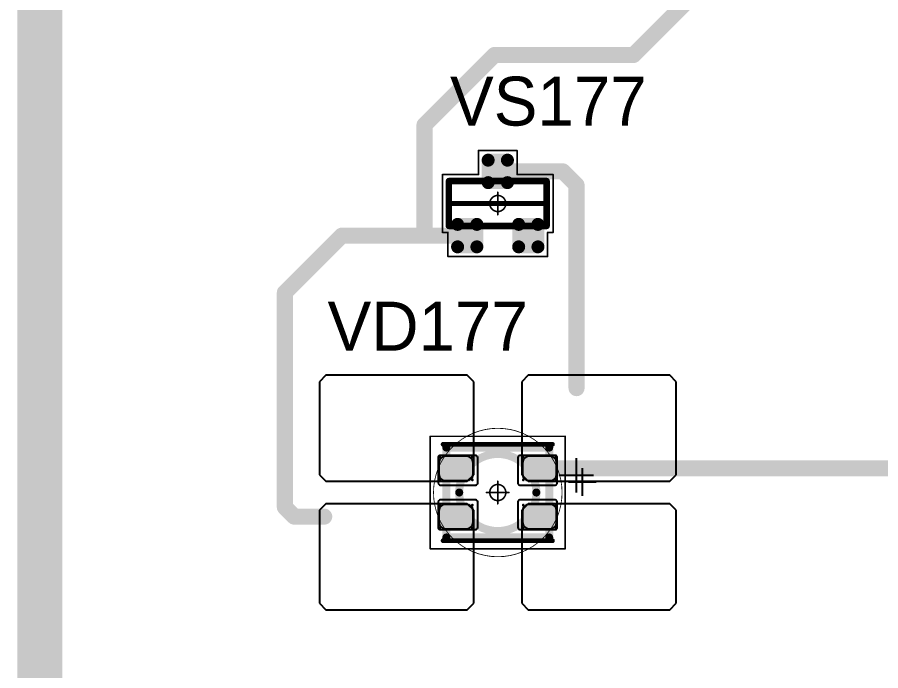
# Model space of a CAD drawing. Header units: millimetres. Extents: x 0 to 400, y 0 to 511.
# Drawn here: x 325.05 to 351.91, y 295.95 to 316.3 of the extents above; entities that cross this region are included whole.
import ezdxf

# ---------------------------------------------------------------- set-up
doc = ezdxf.new("R2010")
doc.units = ezdxf.units.MM
for name, color, linetype in [('Mechanical13', 56, 'Continuous'), ('Mechanical15', 56, 'Continuous'), ('Mechanical2', 216, 'Continuous'), ('TopLayer', 1, 'Continuous'), ('TopOverlay', 2, 'Continuous'), ('TopPaste', 8, 'Continuous'), ('TopSolder', 216, 'Continuous')]:
    doc.layers.add(name, color=color, linetype=linetype)

# ---------------------------------------------------------------- blocks, each defined once
blk = doc.blocks.new('SOT23_420')
at = {"layer": 'Mechanical13', "const_width": 0.2}
for points in [[(-0.7, 1.52), (0.7, 1.52)], [(-0.7, 1.52), (-0.7, -1.52)], [(0.7, 1.52), (0.7, -1.52)], [(-0.7, -1.52), (0.7, -1.52)]]:
    blk.add_lwpolyline(points, dxfattribs=at)
at = {"layer": 'Mechanical13', "const_width": 0.1}
for points in [[(-0.75, 1.52, 1), (-0.65, 1.52, 1)], [(-0.75, 1.52, 1), (-0.65, 1.52, 1)], [(0.65, 1.52, 1), (0.75, 1.52, 1)], [(0.65, 1.52, 1), (0.75, 1.52, 1)], [(-0.75, -1.52, 1), (-0.65, -1.52, 1)], [(-0.75, -1.52, 1), (-0.65, -1.52, 1)], [(0.65, -1.52, 1), (0.75, -1.52, 1)], [(0.65, -1.52, 1), (0.75, -1.52, 1)]]:
    blk.add_lwpolyline(points, format="xyb", close=True, dxfattribs=at)
at = {"layer": 'Mechanical15', "const_width": 0.05}
for points in [[(-0.9, 1.72), (-0.9, 1.55)], [(-0.9, 1.72), (0.9, 1.72)], [(0.9, 1.72), (0.9, 0.6)], [(-1.65, 1.55), (-1.65, -1.55)], [(-1.65, 1.55), (-0.9, 1.55)], [(0.9, 0.6), (1.65, 0.6)], [(1.65, 0.6), (1.65, -0.6)], [(0, 0.35), (0, -0.35)], [(-0.35, 0), (0.35, 0)], [(0.9, -0.6), (1.65, -0.6)], [(0.9, -0.6), (0.9, -1.72)], [(-1.65, -1.55), (-0.9, -1.55)], [(-0.9, -1.55), (-0.9, -1.72)], [(-0.9, -1.72), (0.9, -1.72)]]:
    blk.add_lwpolyline(points, dxfattribs=at)
at = {"layer": 'Mechanical15'}
for points, const_width in [([(-0.913, 1.72, 1), (-0.888, 1.72, 1)], 0.025), ([(-0.913, 1.72, 1), (-0.888, 1.72, 1)], 0.025), ([(0.888, 1.72, 1), (0.913, 1.72, 1)], 0.025), ([(0.888, 1.72, 1), (0.913, 1.72, 1)], 0.025), ([(-1.662, 1.55, 1), (-1.637, 1.55, 1)], 0.025), ([(-1.662, 1.55, 1), (-1.637, 1.55, 1)], 0.025), ([(-0.913, 1.55, 1), (-0.888, 1.55, 1)], 0.025), ([(-0.913, 1.55, 1), (-0.888, 1.55, 1)], 0.025), ([(0.888, 0.6, 1), (0.913, 0.6, 1)], 0.025), ([(0.888, 0.6, 1), (0.913, 0.6, 1)], 0.025), ([(1.637, 0.6, 1), (1.662, 0.6, 1)], 0.025), ([(1.637, 0.6, 1), (1.662, 0.6, 1)], 0.025), ([(0.25, 0, 1), (-0.25, 0, 1)], 0.05), ([(-0.012, 0.35, 1), (0.012, 0.35, 1)], 0.025), ([(-0.362, 0, 1), (-0.337, 0, 1)], 0.025), ([(-0.262, 0, 1), (-0.238, 0, 1)], 0.025), ([(0.238, 0, 1), (0.262, 0, 1)], 0.025), ([(0.337, 0, 1), (0.362, 0, 1)], 0.025), ([(-0.012, -0.35, 1), (0.012, -0.35, 1)], 0.025), ([(0.888, -0.6, 1), (0.913, -0.6, 1)], 0.025), ([(0.888, -0.6, 1), (0.913, -0.6, 1)], 0.025), ([(1.637, -0.6, 1), (1.662, -0.6, 1)], 0.025), ([(1.637, -0.6, 1), (1.662, -0.6, 1)], 0.025), ([(-1.662, -1.55, 1), (-1.637, -1.55, 1)], 0.025), ([(-1.662, -1.55, 1), (-1.637, -1.55, 1)], 0.025), ([(-0.913, -1.55, 1), (-0.888, -1.55, 1)], 0.025), ([(-0.913, -1.55, 1), (-0.888, -1.55, 1)], 0.025), ([(-0.913, -1.72, 1), (-0.888, -1.72, 1)], 0.025), ([(-0.913, -1.72, 1), (-0.888, -1.72, 1)], 0.025), ([(0.888, -1.72, 1), (0.913, -1.72, 1)], 0.025), ([(0.888, -1.72, 1), (0.913, -1.72, 1)], 0.025)]:
    blk.add_lwpolyline(points, format="xyb", close=True, dxfattribs=dict(at, const_width=const_width))
at = {"layer": 'TopLayer', "const_width": 0.1}
for points in [[(-1.4, 1.25, 1), (-1.3, 1.25, 1)], [(-0.7, 1.25, 1), (-0.6, 1.25, 1)], [(-1.4, 0.65, 1), (-1.3, 0.65, 1)], [(-0.7, 0.65, 1), (-0.6, 0.65, 1)], [(0.6, 0.3, 1), (0.7, 0.3, 1)], [(1.3, 0.3, 1), (1.4, 0.3, 1)], [(0.6, -0.3, 1), (0.7, -0.3, 1)], [(1.3, -0.3, 1), (1.4, -0.3, 1)], [(-1.4, -0.65, 1), (-1.3, -0.65, 1)], [(-0.7, -0.65, 1), (-0.6, -0.65, 1)], [(-1.4, -1.25, 1), (-1.3, -1.25, 1)], [(-0.7, -1.25, 1), (-0.6, -1.25, 1)]]:
    blk.add_lwpolyline(points, format="xyb", close=True, dxfattribs=at)
at = {"layer": 'TopLayer'}
for points in [[(-1.35, 1.35), (-1.35, 0.55), (-0.65, 1.35), (-0.65, 0.55)], [(-1.45, 1.25), (-1.45, 0.65), (-0.55, 1.25), (-0.55, 0.65)], [(0.55, 0.3), (0.55, -0.3), (1.45, 0.3), (1.45, -0.3)], [(0.65, 0.4), (0.65, -0.4), (1.35, 0.4), (1.35, -0.4)], [(-1.45, -0.65), (-1.45, -1.25), (-0.55, -0.65), (-0.55, -1.25)], [(-1.35, -0.55), (-1.35, -1.35), (-0.65, -0.55), (-0.65, -1.35)]]:
    blk.add_solid(points, dxfattribs=at)
at = {"layer": 'TopOverlay', "const_width": 0.15}
blk.add_lwpolyline([(0, 1.5), (0, -1.5)], dxfattribs=at)
at = {"layer": 'TopOverlay', "const_width": 0.075}
for points in [[(-0.038, 1.5, 1), (0.038, 1.5, 1)], [(-0.038, -1.5, 1), (0.038, -1.5, 1)]]:
    blk.add_lwpolyline(points, format="xyb", close=True, dxfattribs=at)
at = {"layer": 'TopPaste', "const_width": 0.075}
for points in [[(-1.387, 1.25, 1), (-1.313, 1.25, 1)], [(-0.687, 1.25, 1), (-0.613, 1.25, 1)], [(-1.387, 0.65, 1), (-1.313, 0.65, 1)], [(-0.687, 0.65, 1), (-0.613, 0.65, 1)], [(0.613, 0.3, 1), (0.687, 0.3, 1)], [(1.313, 0.3, 1), (1.387, 0.3, 1)], [(0.613, -0.3, 1), (0.687, -0.3, 1)], [(1.313, -0.3, 1), (1.387, -0.3, 1)], [(-1.387, -0.65, 1), (-1.313, -0.65, 1)], [(-0.687, -0.65, 1), (-0.613, -0.65, 1)], [(-1.387, -1.25, 1), (-1.313, -1.25, 1)], [(-0.687, -1.25, 1), (-0.613, -1.25, 1)]]:
    blk.add_lwpolyline(points, format="xyb", close=True, dxfattribs=at)
at = {"layer": 'TopPaste'}
for points in [[(-1.425, 1.25), (-1.425, 0.65), (-0.575, 1.25), (-0.575, 0.65)], [(-1.35, 1.325), (-1.35, 0.575), (-0.65, 1.325), (-0.65, 0.575)], [(0.575, 0.3), (0.575, -0.3), (1.425, 0.3), (1.425, -0.3)], [(0.65, 0.375), (0.65, -0.375), (1.35, 0.375), (1.35, -0.375)], [(-1.425, -0.65), (-1.425, -1.25), (-0.575, -0.65), (-0.575, -1.25)], [(-1.35, -0.575), (-1.35, -1.325), (-0.65, -0.575), (-0.65, -1.325)]]:
    blk.add_solid(points, dxfattribs=at)
at = {"layer": 'TopSolder', "const_width": 0.202}
for points in [[(-1.451, 1.25, 1), (-1.249, 1.25, 1)], [(-0.751, 1.25, 1), (-0.549, 1.25, 1)], [(-1.451, 0.65, 1), (-1.249, 0.65, 1)], [(-0.751, 0.65, 1), (-0.549, 0.65, 1)], [(0.549, 0.3, 1), (0.751, 0.3, 1)], [(1.249, 0.3, 1), (1.451, 0.3, 1)], [(0.549, -0.3, 1), (0.751, -0.3, 1)], [(1.249, -0.3, 1), (1.451, -0.3, 1)], [(-1.451, -0.65, 1), (-1.249, -0.65, 1)], [(-0.751, -0.65, 1), (-0.549, -0.65, 1)], [(-1.451, -1.25, 1), (-1.249, -1.25, 1)], [(-0.751, -1.25, 1), (-0.549, -1.25, 1)]]:
    blk.add_lwpolyline(points, format="xyb", close=True, dxfattribs=at)
at = {"layer": 'TopSolder'}
for points in [[(-1.35, 1.452), (-1.35, 0.448), (-0.65, 1.452), (-0.65, 0.448)], [(-1.552, 1.25), (-1.552, 0.65), (-0.448, 1.25), (-0.448, 0.65)], [(0.448, 0.3), (0.448, -0.3), (1.552, 0.3), (1.552, -0.3)], [(0.65, 0.502), (0.65, -0.502), (1.35, 0.502), (1.35, -0.502)], [(-1.35, -0.448), (-1.35, -1.452), (-0.65, -0.448), (-0.65, -1.452)], [(-1.552, -0.65), (-1.552, -1.25), (-0.448, -0.65), (-0.448, -1.25)]]:
    blk.add_solid(points, dxfattribs=at)
blk = doc.blocks.new('E65F_624')
at = {"layer": 'Mechanical13'}
for p, q in [((2.441, 1.071), (2.441, 0)), ((1.905, 0.536), (2.976, 0.536))]:
    blk.add_line(p, q, dxfattribs=at)
at = {"layer": 'Mechanical13', "const_width": 0.25}
for points in [[(-1.6, -1.4), (-1.6, 1.4)], [(-1.6, 1.4), (1.6, 1.4)], [(1.6, -1.4), (1.6, 1.4)], [(-1.6, -1.4), (1.6, -1.4)]]:
    blk.add_lwpolyline(points, dxfattribs=at)
at = {"layer": 'Mechanical13'}
for points, const_width in [([(-1.663, 1.4, 1), (-1.538, 1.4, 1)], 0.125), ([(-1.663, 1.4, 1), (-1.538, 1.4, 1)], 0.125), ([(1.537, 1.4, 1), (1.662, 1.4, 1)], 0.125), ([(1.537, 1.4, 1), (1.662, 1.4, 1)], 0.125), ([(1.2, 0, 1), (-1.2, 0, 1)], 0.25), ([(-1.263, 0, 1), (-1.138, 0, 1)], 0.125), ([(1.137, 0, 1), (1.262, 0, 1)], 0.125), ([(-1.663, -1.4, 1), (-1.538, -1.4, 1)], 0.125), ([(-1.663, -1.4, 1), (-1.538, -1.4, 1)], 0.125), ([(1.537, -1.4, 1), (1.662, -1.4, 1)], 0.125), ([(1.537, -1.4, 1), (1.662, -1.4, 1)], 0.125)]:
    blk.add_lwpolyline(points, format="xyb", close=True, dxfattribs=dict(at, const_width=const_width))
at = {"layer": 'Mechanical15', "const_width": 0.05}
for points in [[(-2.1, 1.75), (2.1, 1.75)], [(-2.1, -1.75), (-2.1, 1.75)], [(2.1, -1.75), (2.1, 1.75)], [(0, -0.35), (0, 0.35)], [(0, -0.35), (0, 0.35)], [(-0.35, 0), (0.35, 0)], [(-0.35, 0), (0.35, 0)], [(-2.1, -1.75), (2.1, -1.75)]]:
    blk.add_lwpolyline(points, dxfattribs=at)
at = {"layer": 'Mechanical15'}
for points, const_width in [([(-2.113, 1.75, 1), (-2.088, 1.75, 1)], 0.025), ([(-2.113, 1.75, 1), (-2.088, 1.75, 1)], 0.025), ([(2.087, 1.75, 1), (2.112, 1.75, 1)], 0.025), ([(2.087, 1.75, 1), (2.112, 1.75, 1)], 0.025), ([(0.25, 0, 1), (-0.25, 0, 1)], 0.05), ([(0.25, 0, 1), (-0.25, 0, 1)], 0.05), ([(-0.013, 0.35, 1), (0.012, 0.35, 1)], 0.025), ([(-0.013, 0.35, 1), (0.012, 0.35, 1)], 0.025), ([(-0.363, 0, 1), (-0.338, 0, 1)], 0.025), ([(-0.363, 0, 1), (-0.338, 0, 1)], 0.025), ([(-0.263, 0, 1), (-0.238, 0, 1)], 0.025), ([(-0.263, 0, 1), (-0.238, 0, 1)], 0.025), ([(0.237, 0, 1), (0.262, 0, 1)], 0.025), ([(0.237, 0, 1), (0.262, 0, 1)], 0.025), ([(0.337, 0, 1), (0.362, 0, 1)], 0.025), ([(0.337, 0, 1), (0.362, 0, 1)], 0.025), ([(-0.013, -0.35, 1), (0.012, -0.35, 1)], 0.025), ([(-0.013, -0.35, 1), (0.012, -0.35, 1)], 0.025), ([(-2.113, -1.75, 1), (-2.088, -1.75, 1)], 0.025), ([(-2.113, -1.75, 1), (-2.088, -1.75, 1)], 0.025), ([(2.087, -1.75, 1), (2.112, -1.75, 1)], 0.025), ([(2.087, -1.75, 1), (2.112, -1.75, 1)], 0.025)]:
    blk.add_lwpolyline(points, format="xyb", close=True, dxfattribs=dict(at, const_width=const_width))
at = {"layer": 'TopLayer'}
for p, q in [((-5.35, 3.65), (-5.55, 3.45)), ((-0.95, 3.65), (-5.35, 3.65)), ((-5.35, 3.65), (-5.35, 3.65)), ((-0.75, 3.45), (-0.95, 3.65)), ((0.95, 3.65), (0.75, 3.45)), ((5.35, 3.65), (0.95, 3.65)), ((0.95, 3.65), (0.95, 3.65)), ((5.55, 3.45), (5.35, 3.65)), ((-5.55, 3.45), (-5.55, 3.45)), ((-5.55, 3.45), (-5.55, 0.55)), ((-0.75, 0.55), (-0.75, 3.45)), ((0.75, 3.45), (0.75, 3.45)), ((0.75, 3.45), (0.75, 0.55)), ((5.55, 0.55), (5.55, 3.45)), ((-5.55, 0.55), (-5.35, 0.35)), ((-0.95, 0.35), (-0.75, 0.55)), ((0.75, 0.55), (0.95, 0.35)), ((5.35, 0.35), (5.55, 0.55)), ((-5.35, 0.35), (-0.95, 0.35)), ((0.95, 0.35), (5.35, 0.35)), ((-5.35, -0.35), (-5.55, -0.55)), ((-0.95, -0.35), (-5.35, -0.35)), ((-5.35, -0.35), (-5.35, -0.35)), ((-0.75, -0.55), (-0.95, -0.35)), ((0.95, -0.35), (0.75, -0.55)), ((5.35, -0.35), (0.95, -0.35)), ((0.95, -0.35), (0.95, -0.35)), ((5.55, -0.55), (5.35, -0.35)), ((-5.55, -0.55), (-5.55, -0.55)), ((-5.55, -0.55), (-5.55, -3.45)), ((-0.75, -3.45), (-0.75, -0.55)), ((0.75, -0.55), (0.75, -0.55)), ((0.75, -0.55), (0.75, -3.45)), ((5.55, -3.45), (5.55, -0.55)), ((-5.55, -3.45), (-5.35, -3.65)), ((-0.95, -3.65), (-0.75, -3.45)), ((0.75, -3.45), (0.95, -3.65)), ((5.35, -3.65), (5.55, -3.45)), ((-5.35, -3.65), (-0.95, -3.65)), ((0.95, -3.65), (5.35, -3.65))]:
    blk.add_line(p, q, dxfattribs=at)
at = {"layer": 'TopLayer', "const_width": 0.04}
for points in [[(-1.83, 1.11, 1), (-1.79, 1.11, 1)], [(-0.81, 1.11, 1), (-0.77, 1.11, 1)], [(0.77, 1.11, 1), (0.81, 1.11, 1)], [(1.79, 1.11, 1), (1.83, 1.11, 1)], [(-1.83, 0.39, 1), (-1.79, 0.39, 1)], [(-0.81, 0.39, 1), (-0.77, 0.39, 1)], [(0.77, 0.39, 1), (0.81, 0.39, 1)], [(1.79, 0.39, 1), (1.83, 0.39, 1)], [(-1.83, -0.39, 1), (-1.79, -0.39, 1)], [(-0.81, -0.39, 1), (-0.77, -0.39, 1)], [(0.77, -0.39, 1), (0.81, -0.39, 1)], [(1.79, -0.39, 1), (1.83, -0.39, 1)], [(-1.83, -1.11, 1), (-1.79, -1.11, 1)], [(-0.81, -1.11, 1), (-0.77, -1.11, 1)], [(0.77, -1.11, 1), (0.81, -1.11, 1)], [(1.79, -1.11, 1), (1.83, -1.11, 1)]]:
    blk.add_lwpolyline(points, format="xyb", close=True, dxfattribs=at)
at = {"layer": 'TopLayer'}
for points in [[(-1.85, 1.11), (-1.85, 0.39), (-0.75, 1.11), (-0.75, 0.39)], [(-1.81, 1.15), (-1.81, 0.35), (-0.79, 1.15), (-0.79, 0.35)], [(0.75, 1.11), (0.75, 0.39), (1.85, 1.11), (1.85, 0.39)], [(0.79, 1.15), (0.79, 0.35), (1.81, 1.15), (1.81, 0.35)], [(-1.85, -0.39), (-1.85, -1.11), (-0.75, -0.39), (-0.75, -1.11)], [(-1.81, -0.35), (-1.81, -1.15), (-0.79, -0.35), (-0.79, -1.15)], [(0.75, -0.39), (0.75, -1.11), (1.85, -0.39), (1.85, -1.11)], [(0.79, -0.35), (0.79, -1.15), (1.81, -0.35), (1.81, -1.15)]]:
    blk.add_solid(points, dxfattribs=at)
at = {"layer": 'TopOverlay'}
for p, q in [((2.628, 0.757), (2.628, -0.1)), ((2.2, 0.328), (3.057, 0.328))]:
    blk.add_line(p, q, dxfattribs=at)
at = {"layer": 'TopOverlay', "const_width": 0.15}
for points in [[(-1.7, 1.5), (1.7, 1.5)], [(-1.7, -1.5), (1.7, -1.5)]]:
    blk.add_lwpolyline(points, dxfattribs=at)
at = {"layer": 'TopOverlay', "const_width": 0.075}
for points in [[(-1.738, 1.5, 1), (-1.663, 1.5, 1)], [(1.662, 1.5, 1), (1.737, 1.5, 1)], [(-1.738, -1.5, 1), (-1.663, -1.5, 1)], [(1.662, -1.5, 1), (1.737, -1.5, 1)]]:
    blk.add_lwpolyline(points, format="xyb", close=True, dxfattribs=at)
at = {"layer": 'TopPaste'}
for p, q in [((-1.711, 1.114), (-1.773, 1.073)), ((-1.638, 1.129), (-1.711, 1.114)), ((-0.963, 1.129), (-1.638, 1.129)), ((-0.889, 1.114), (-0.963, 1.129)), ((-0.827, 1.073), (-0.889, 1.114)), ((0.889, 1.114), (0.827, 1.073)), ((0.962, 1.129), (0.889, 1.114)), ((1.637, 1.129), (0.962, 1.129)), ((1.711, 1.114), (1.637, 1.129)), ((1.773, 1.073), (1.711, 1.114)), ((-1.814, 1.011), (-1.829, 0.938)), ((-1.829, 0.938), (-1.829, 0.563)), ((-1.773, 1.073), (-1.814, 1.011)), ((-0.786, 1.011), (-0.827, 1.073)), ((-0.771, 0.938), (-0.786, 1.011)), ((-0.771, 0.563), (-0.771, 0.938)), ((0.786, 1.011), (0.771, 0.938)), ((0.771, 0.938), (0.771, 0.563)), ((0.827, 1.073), (0.786, 1.011)), ((1.814, 1.011), (1.773, 1.073)), ((1.829, 0.938), (1.814, 1.011)), ((1.829, 0.563), (1.829, 0.938)), ((-1.829, 0.563), (-1.814, 0.489)), ((-0.786, 0.489), (-0.771, 0.563)), ((0.771, 0.563), (0.786, 0.489)), ((1.814, 0.489), (1.829, 0.563)), ((-1.814, 0.489), (-1.773, 0.427)), ((-1.773, 0.427), (-1.711, 0.386)), ((-1.711, 0.386), (-1.638, 0.371)), ((-1.638, 0.371), (-0.963, 0.371)), ((-0.963, 0.371), (-0.889, 0.386)), ((-0.889, 0.386), (-0.827, 0.427)), ((-0.827, 0.427), (-0.786, 0.489)), ((0.786, 0.489), (0.827, 0.427)), ((0.827, 0.427), (0.889, 0.386)), ((0.889, 0.386), (0.962, 0.371)), ((0.962, 0.371), (1.637, 0.371)), ((1.637, 0.371), (1.711, 0.386)), ((1.711, 0.386), (1.773, 0.427)), ((1.773, 0.427), (1.814, 0.489)), ((-1.814, -0.489), (-1.829, -0.563)), ((-1.773, -0.427), (-1.814, -0.489)), ((-1.711, -0.386), (-1.773, -0.427)), ((-1.638, -0.371), (-1.711, -0.386)), ((-0.963, -0.371), (-1.638, -0.371)), ((-0.889, -0.386), (-0.963, -0.371)), ((-0.827, -0.427), (-0.889, -0.386)), ((-0.786, -0.489), (-0.827, -0.427)), ((-0.771, -0.563), (-0.786, -0.489)), ((0.786, -0.489), (0.771, -0.563)), ((0.827, -0.427), (0.786, -0.489)), ((0.889, -0.386), (0.827, -0.427)), ((0.962, -0.371), (0.889, -0.386)), ((1.637, -0.371), (0.962, -0.371)), ((1.711, -0.386), (1.637, -0.371)), ((1.773, -0.427), (1.711, -0.386)), ((1.814, -0.489), (1.773, -0.427)), ((1.829, -0.563), (1.814, -0.489)), ((-1.829, -0.563), (-1.829, -0.938)), ((-0.771, -0.938), (-0.771, -0.563)), ((0.771, -0.563), (0.771, -0.938)), ((1.829, -0.938), (1.829, -0.563)), ((-1.829, -0.938), (-1.814, -1.011)), ((-1.814, -1.011), (-1.773, -1.073)), ((-1.773, -1.073), (-1.711, -1.114)), ((-0.889, -1.114), (-0.827, -1.073)), ((-0.827, -1.073), (-0.786, -1.011)), ((-0.786, -1.011), (-0.771, -0.938)), ((0.771, -0.938), (0.786, -1.011)), ((0.786, -1.011), (0.827, -1.073)), ((0.827, -1.073), (0.889, -1.114)), ((1.711, -1.114), (1.773, -1.073)), ((1.773, -1.073), (1.814, -1.011)), ((1.814, -1.011), (1.829, -0.938)), ((-1.711, -1.114), (-1.638, -1.129)), ((-1.638, -1.129), (-0.963, -1.129)), ((-0.963, -1.129), (-0.889, -1.114)), ((0.889, -1.114), (0.962, -1.129)), ((0.962, -1.129), (1.637, -1.129)), ((1.637, -1.129), (1.711, -1.114))]:
    blk.add_line(p, q, dxfattribs=at)
at = {"layer": 'TopSolder'}
for p, q in [((-1.842, 1.129), (-1.85, 1.111)), ((-1.85, 1.111), (-1.85, 1.101)), ((-1.85, 1.101), (-1.85, 1.101)), ((-1.85, 1.101), (-1.85, 0.301)), ((-1.828, 1.143), (-1.842, 1.129)), ((-1.81, 1.151), (-1.828, 1.143)), ((-1.8, 1.151), (-1.81, 1.151)), ((-0.7, 1.151), (-1.8, 1.151)), ((-0.685, 1.151), (-0.7, 1.151)), ((-0.7, 1.151), (-0.7, 1.151)), ((-0.658, 1.139), (-0.685, 1.151)), ((-0.636, 1.118), (-0.658, 1.139)), ((-0.625, 1.09), (-0.636, 1.118)), ((-0.625, 1.076), (-0.625, 1.09)), ((-0.625, 0.301), (-0.625, 1.076)), ((0.636, 1.118), (0.625, 1.09)), ((0.625, 1.09), (0.625, 1.076)), ((0.625, 1.076), (0.625, 1.076)), ((0.625, 1.076), (0.625, 0.301)), ((0.657, 1.139), (0.636, 1.118)), ((0.685, 1.151), (0.657, 1.139)), ((0.7, 1.151), (0.685, 1.151)), ((1.8, 1.151), (0.7, 1.151)), ((1.81, 1.151), (1.8, 1.151)), ((1.8, 1.151), (1.8, 1.151)), ((1.828, 1.143), (1.81, 1.151)), ((1.842, 1.129), (1.828, 1.143)), ((1.85, 1.111), (1.842, 1.129)), ((1.85, 1.101), (1.85, 1.111)), ((1.85, 0.301), (1.85, 1.101)), ((-1.85, 0.301), (-1.85, 0.286)), ((-1.85, 0.286), (-1.839, 0.258)), ((-0.636, 0.258), (-0.625, 0.286)), ((-0.625, 0.286), (-0.625, 0.301)), ((-0.625, 0.301), (-0.625, 0.301)), ((0.625, 0.301), (0.625, 0.286)), ((0.625, 0.286), (0.636, 0.258)), ((1.839, 0.258), (1.85, 0.286)), ((1.85, 0.286), (1.85, 0.301)), ((1.85, 0.301), (1.85, 0.301)), ((-1.839, 0.258), (-1.818, 0.237)), ((-1.818, 0.237), (-1.79, 0.226)), ((-1.79, 0.226), (-1.775, 0.226)), ((-1.775, 0.226), (-1.775, 0.226)), ((-1.775, 0.226), (-0.7, 0.226)), ((-0.7, 0.226), (-0.685, 0.226)), ((-0.685, 0.226), (-0.658, 0.237)), ((-0.658, 0.237), (-0.636, 0.258)), ((0.636, 0.258), (0.657, 0.237)), ((0.657, 0.237), (0.685, 0.226)), ((0.685, 0.226), (0.7, 0.226)), ((0.7, 0.226), (0.7, 0.226)), ((0.7, 0.226), (1.775, 0.226)), ((1.775, 0.226), (1.79, 0.226)), ((1.79, 0.226), (1.817, 0.237)), ((1.817, 0.237), (1.839, 0.258)), ((-1.839, -0.257), (-1.85, -0.285)), ((-1.818, -0.236), (-1.839, -0.257)), ((-1.79, -0.224), (-1.818, -0.236)), ((-1.775, -0.224), (-1.79, -0.224)), ((-0.7, -0.224), (-1.775, -0.224)), ((-0.685, -0.224), (-0.7, -0.224)), ((-0.7, -0.224), (-0.7, -0.224)), ((-0.658, -0.236), (-0.685, -0.224)), ((-0.636, -0.257), (-0.658, -0.236)), ((-0.625, -0.285), (-0.636, -0.257)), ((0.636, -0.257), (0.625, -0.285)), ((0.657, -0.236), (0.636, -0.257)), ((0.685, -0.224), (0.657, -0.236)), ((0.7, -0.224), (0.685, -0.224)), ((1.775, -0.224), (0.7, -0.224)), ((1.79, -0.224), (1.775, -0.224)), ((1.775, -0.224), (1.775, -0.224)), ((1.817, -0.236), (1.79, -0.224)), ((1.839, -0.257), (1.817, -0.236)), ((1.85, -0.285), (1.839, -0.257)), ((-1.85, -0.285), (-1.85, -0.299)), ((-1.85, -0.299), (-1.85, -0.299)), ((-1.85, -0.299), (-1.85, -1.099)), ((-0.625, -0.299), (-0.625, -0.285)), ((-0.625, -1.074), (-0.625, -0.299)), ((0.625, -0.285), (0.625, -0.299)), ((0.625, -0.299), (0.625, -0.299)), ((0.625, -0.299), (0.625, -1.074)), ((1.85, -0.299), (1.85, -0.285)), ((1.85, -1.099), (1.85, -0.299)), ((-0.625, -1.089), (-0.625, -1.074)), ((-0.625, -1.074), (-0.625, -1.074)), ((0.625, -1.074), (0.625, -1.089)), ((-1.85, -1.099), (-1.85, -1.109)), ((-1.85, -1.109), (-1.842, -1.128)), ((-1.842, -1.128), (-1.828, -1.142)), ((-1.828, -1.142), (-1.81, -1.149)), ((-1.81, -1.149), (-1.8, -1.149)), ((-1.8, -1.149), (-0.7, -1.149)), ((-1.8, -1.149), (-1.8, -1.149)), ((-0.7, -1.149), (-0.685, -1.149)), ((-0.685, -1.149), (-0.658, -1.138)), ((-0.658, -1.138), (-0.636, -1.117)), ((-0.636, -1.117), (-0.625, -1.089)), ((0.625, -1.089), (0.636, -1.117)), ((0.636, -1.117), (0.657, -1.138)), ((0.657, -1.138), (0.685, -1.149)), ((0.685, -1.149), (0.7, -1.149)), ((0.7, -1.149), (1.8, -1.149)), ((0.7, -1.149), (0.7, -1.149)), ((1.8, -1.149), (1.81, -1.149)), ((1.81, -1.149), (1.828, -1.142)), ((1.828, -1.142), (1.842, -1.128)), ((1.842, -1.128), (1.85, -1.109)), ((1.85, -1.109), (1.85, -1.099)), ((1.85, -1.099), (1.85, -1.099))]:
    blk.add_line(p, q, dxfattribs=at)

msp = doc.modelspace()

# ---------------------------------------------------------------- linework, layer by layer
at = {"layer": 'Mechanical2'}
for points, const_width in [([(342, 301.5, 1), (338, 301.5, 1)], 0.0254), ([(340, 303.5, 1), (340, 303.5, 1)], 0.0005), ([(337.994, 301.5, 1), (338.006, 301.5, 1)], 0.0127), ([(338, 301.5, 1), (338, 301.5, 1)], 0.0005), ([(341.994, 301.5, 1), (342.006, 301.5, 1)], 0.0127), ([(342, 301.5, 1), (342, 301.5, 1)], 0.0005), ([(340, 299.5, 1), (340, 299.5, 1)], 0.0005)]:
    msp.add_lwpolyline(points, format="xyb", close=True, dxfattribs=dict(at, const_width=const_width))
at = {"layer": 'Mechanical2', "const_width": 0.001}
for points in [[(340, 299.5), (340, 303.5)], [(338, 301.5), (342, 301.5)]]:
    msp.add_lwpolyline(points, dxfattribs=at)
at = {"layer": 'TopLayer'}
for points, const_width in [([(325.75, 271.845), (325.75, 337.4)], 1.4), ([(344.225, 315.125), (346.575, 317.475)], 0.5), ([(337.72, 312.945), (339.9, 315.125)], 0.5), ([(339.9, 315.125), (344.225, 315.125)], 0.5), ([(337.72, 309.5), (337.72, 312.945)], 0.5), ([(340, 311.5), (342.025, 311.5)], 0.5), ([(342.025, 311.5), (342.45, 311.075)], 0.5), ([(342.45, 304.75), (342.45, 311.075)], 0.5), ([(333.375, 307.725), (335.15, 309.5)], 0.5), ([(335.15, 309.5), (337.25, 309.5)], 0.5), ([(337.25, 309.5), (339.05, 309.5)], 0.5), ([(333.375, 301.043), (333.375, 307.725)], 0.5), ([(341.3, 302.25), (353.375, 302.25)], 0.5), ([(333.375, 301.043), (333.668, 300.75)], 0.5), ([(333.668, 300.75), (334.6, 300.75)], 0.5)]:
    msp.add_lwpolyline(points, dxfattribs=dict(at, const_width=const_width))
at = {"layer": 'TopLayer', "const_width": 0.25}
for points in [[(339.775, 315.125, 1), (340.025, 315.125, 1)], [(339.775, 315.125, 1), (340.025, 315.125, 1)], [(344.1, 315.125, 1), (344.35, 315.125, 1)], [(344.1, 315.125, 1), (344.35, 315.125, 1)], [(337.595, 312.945, 1), (337.845, 312.945, 1)], [(337.595, 312.945, 1), (337.845, 312.945, 1)], [(339.875, 311.5, 1), (340.125, 311.5, 1)], [(341.9, 311.5, 1), (342.15, 311.5, 1)], [(341.9, 311.5, 1), (342.15, 311.5, 1)], [(342.325, 311.075, 1), (342.575, 311.075, 1)], [(342.325, 311.075, 1), (342.575, 311.075, 1)], [(335.025, 309.5, 1), (335.275, 309.5, 1)], [(335.025, 309.5, 1), (335.275, 309.5, 1)], [(337.125, 309.5, 1), (337.375, 309.5, 1)], [(337.125, 309.5, 1), (337.375, 309.5, 1)], [(337.595, 309.5, 1), (337.845, 309.5, 1)], [(338.925, 309.5, 1), (339.175, 309.5, 1)], [(333.25, 307.725, 1), (333.5, 307.725, 1)], [(333.25, 307.725, 1), (333.5, 307.725, 1)], [(342.325, 304.75, 1), (342.575, 304.75, 1)], [(341.175, 302.25, 1), (341.425, 302.25, 1)], [(333.25, 301.043, 1), (333.5, 301.043, 1)], [(333.25, 301.043, 1), (333.5, 301.043, 1)], [(333.543, 300.75, 1), (333.793, 300.75, 1)], [(333.543, 300.75, 1), (333.793, 300.75, 1)], [(334.475, 300.75, 1), (334.725, 300.75, 1)]]:
    msp.add_lwpolyline(points, format="xyb", close=True, dxfattribs=at)

# ---------------------------------------------------------------- block references
for name, p, rotation in [('SOT23_420', (340, 310.5), 90), ('E65F_624', (340, 301.5), 360)]:
    msp.add_blockref(name, p, dxfattribs=dict(rotation=rotation))

# ---------------------------------------------------------------- texts
at = {"layer": 'TopOverlay'}
for s, p in [('VS177', (338.514, 312.926)), ('VD177', (334.704, 305.917))]:
    msp.add_text(s, height=1.524, dxfattribs=at).set_placement(p)

doc.saveas('drawing.dxf')
